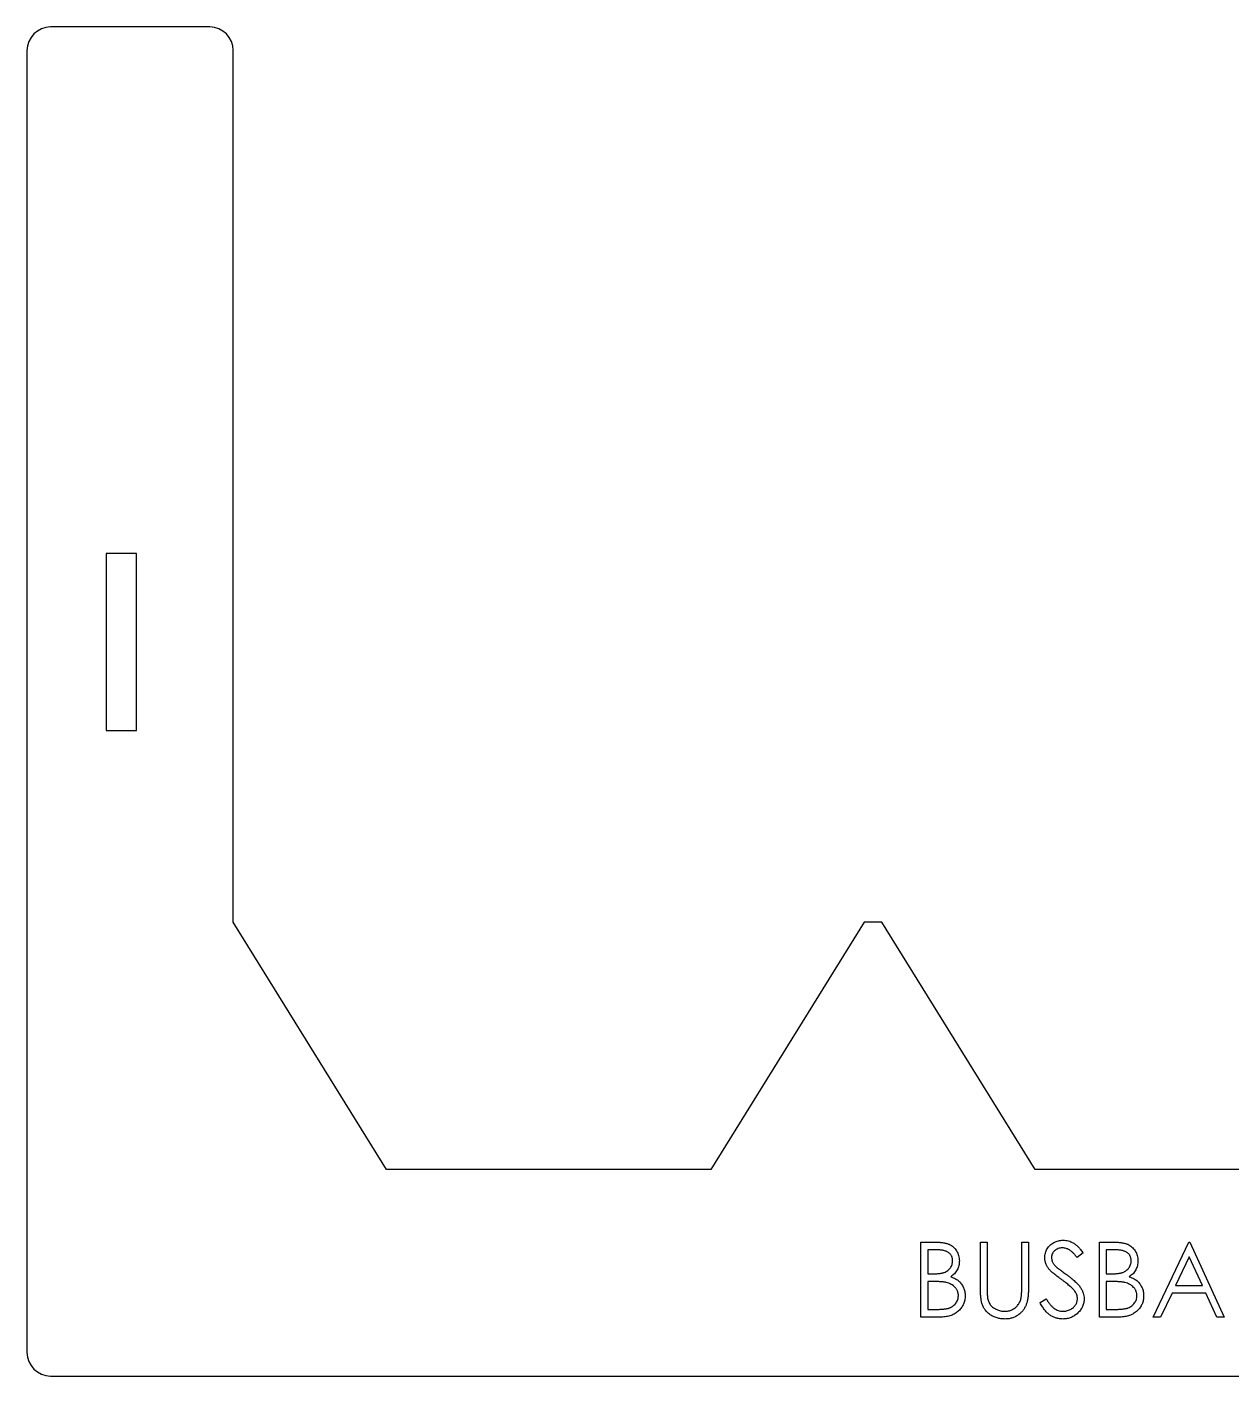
# Paper-space layout '_Front' of a CAD drawing. Header units: millimetres. Extents: x -199 to 199, y -125 to 104.
# Drawn here: x -198.5 to 5.7, y -124.5 to 104.3 of the extents above; entities that cross this region are included whole.
import ezdxf

# ---------------------------------------------------------------- set-up
doc = ezdxf.new("R2010")
doc.units = ezdxf.units.MM

psp = doc.layouts.new('_Front')

# ---------------------------------------------------------------- linework, layer by layer
at = {"color": 7, "linetype": 'Continuous', "lineweight": 25}
for p, q in [((-167.5, 104.3), (-194.5, 104.3)), ((-198.5, 100.3), (-198.5, -120.5)), ((-163.5, -47.5), (-163.5, 100.3)), ((-185.05, 15), (-185.05, -15)), ((-179.95, 15), (-185.05, 15)), ((-179.95, -15), (-179.95, 15)), ((-185.05, -15), (-179.95, -15)), ((-137.5, -89.5), (-163.5, -47.5)), ((-56.5, -47.5), (-82.5, -89.5)), ((-53.5, -47.5), (-56.5, -47.5)), ((-27.5, -89.5), (-53.5, -47.5)), ((-82.5, -89.5), (-137.5, -89.5)), ((27.5, -89.5), (-27.5, -89.5)), ((-46.87, -101.8), (-44.39, -101.8)), ((-46.87, -114.5), (-46.87, -101.8)), ((-36.78, -101.8), (-35.64, -101.8)), ((-36.78, -109.47), (-36.78, -101.8)), ((-35.64, -101.8), (-35.64, -109.41)), ((-29.78, -101.8), (-28.64, -101.8)), ((-29.78, -109.41), (-29.78, -101.8)), ((-28.64, -101.8), (-28.64, -109.47)), ((-16.59, -101.8), (-14.11, -101.8)), ((-16.59, -114.5), (-16.59, -101.8)), ((-7.47, -114.5), (-1.44, -101.8)), ((-1.44, -101.8), (-1.28, -101.8)), ((-1.28, -101.8), (4.58, -114.5)), ((-45.73, -103.1), (-45.73, -107.17)), ((-44.19, -103.1), (-45.73, -103.1)), ((-19.36, -103.62), (-20.39, -104.41)), ((-15.45, -103.1), (-15.45, -107.17)), ((-13.9, -103.1), (-15.45, -103.1)), ((-1.38, -104.28), (-3.68, -109.13)), ((0.86, -109.13), (-1.38, -104.28)), ((-45.73, -107.17), (-44.97, -107.17)), ((-15.45, -107.17), (-14.68, -107.17)), ((-45.73, -108.48), (-45.73, -113.2)), ((-44.98, -108.48), (-45.73, -108.48)), ((-15.45, -108.48), (-15.45, -113.2)), ((-14.69, -108.48), (-15.45, -108.48)), ((-3.68, -109.13), (0.86, -109.13)), ((-26.68, -112.05), (-25.61, -111.41)), ((-4.29, -110.43), (-6.23, -114.5)), ((1.46, -110.43), (-4.29, -110.43)), ((3.34, -114.5), (1.46, -110.43)), ((-45.73, -113.2), (-44.11, -113.2)), ((-15.45, -113.2), (-13.82, -113.2)), ((-43.44, -114.5), (-46.87, -114.5)), ((-13.15, -114.5), (-16.59, -114.5)), ((-6.23, -114.5), (-7.47, -114.5)), ((4.58, -114.5), (3.34, -114.5)), ((-194.5, -124.5), (194.5, -124.5))]:
    psp.add_line(p, q, dxfattribs=at)
for centre, start, end in [((-194.5, 100.3), 90, 180), ((-167.5, 100.3), 0, 90), ((-194.5, -120.5), 180, 270)]:
    psp.add_arc(centre, 4, start, end, dxfattribs=at)
for points, knots in [([(-44.39, -101.8), (-44.27, -101.8), (-44.04, -101.8), (-43.7, -101.82), (-43.38, -101.85), (-43.08, -101.89), (-42.8, -101.94), (-42.54, -102), (-42.31, -102.07), (-42.03, -102.19), (-41.71, -102.36), (-41.37, -102.61), (-41.07, -102.92), (-40.82, -103.27), (-40.61, -103.66), (-40.47, -104.07), (-40.37, -104.5), (-40.36, -104.8), (-40.36, -104.95)], [0, 0, 0, 0, 0.062594, 0.121323, 0.17668, 0.228365, 0.276868, 0.321879, 0.364099, 0.403356, 0.477968, 0.550535, 0.623584, 0.698175, 0.773354, 0.847281, 0.922818, 1, 1, 1, 1]), ([(-25.87, -104.44), (-25.86, -104.3), (-25.85, -104.04), (-25.77, -103.65), (-25.65, -103.28), (-25.47, -102.93), (-25.25, -102.61), (-24.99, -102.32), (-24.68, -102.07), (-24.33, -101.86), (-23.96, -101.69), (-23.57, -101.56), (-23.16, -101.49), (-22.88, -101.48), (-22.74, -101.47)], [0, 0, 0, 0, 0.083785, 0.16578, 0.24628, 0.327461, 0.408797, 0.489715, 0.571376, 0.655523, 0.741019, 0.826547, 0.911989, 1, 1, 1, 1]), ([(-22.87, -102.78), (-23, -102.78), (-23.25, -102.79), (-23.61, -102.88), (-23.93, -103.03), (-24.21, -103.23), (-24.44, -103.47), (-24.61, -103.75), (-24.71, -104.06), (-24.72, -104.28), (-24.73, -104.38)], [0, 0, 0, 0, 0.1430731, 0.275903, 0.4023709, 0.5284136, 0.6503564, 0.7658951, 0.8807741, 1, 1, 1, 1]), ([(-20.39, -104.41), (-20.45, -104.32), (-20.57, -104.17), (-20.75, -103.95), (-20.92, -103.76), (-21.09, -103.59), (-21.25, -103.43), (-21.4, -103.3), (-21.55, -103.19), (-21.73, -103.07), (-21.96, -102.95), (-22.25, -102.85), (-22.55, -102.79), (-22.76, -102.78), (-22.87, -102.78)], [0, 0, 0, 0, 0.098469, 0.189629, 0.274184, 0.352183, 0.423199, 0.488551, 0.548473, 0.60144, 0.701198, 0.799592, 0.898545, 1, 1, 1, 1]), ([(-22.74, -101.47), (-22.59, -101.48), (-22.29, -101.49), (-21.85, -101.58), (-21.43, -101.73), (-21.09, -101.89), (-20.83, -102.06), (-20.63, -102.21), (-20.42, -102.39), (-20.21, -102.59), (-20, -102.81), (-19.79, -103.06), (-19.57, -103.33), (-19.43, -103.53), (-19.36, -103.62)], [0, 0, 0, 0, 0.107233, 0.213252, 0.31883, 0.426794, 0.483646, 0.543604, 0.608308, 0.677127, 0.750686, 0.828713, 0.91219, 1, 1, 1, 1]), ([(-14.11, -101.8), (-13.99, -101.8), (-13.75, -101.8), (-13.41, -101.82), (-13.09, -101.85), (-12.79, -101.89), (-12.52, -101.94), (-12.26, -102), (-12.02, -102.07), (-11.74, -102.19), (-11.43, -102.36), (-11.08, -102.61), (-10.79, -102.92), (-10.53, -103.27), (-10.33, -103.66), (-10.18, -104.07), (-10.09, -104.5), (-10.08, -104.8), (-10.07, -104.95)], [0, 0, 0, 0, 0.062594, 0.121323, 0.17668, 0.228365, 0.276868, 0.321879, 0.364099, 0.403356, 0.477968, 0.550535, 0.623584, 0.698175, 0.773354, 0.847281, 0.922818, 1, 1, 1, 1]), ([(-44.97, -107.17), (-44.85, -107.17), (-44.64, -107.17), (-44.32, -107.16), (-44.03, -107.14), (-43.77, -107.12), (-43.52, -107.08), (-43.3, -107.04), (-43.1, -106.99), (-42.87, -106.91), (-42.61, -106.8), (-42.33, -106.62), (-42.08, -106.4), (-41.88, -106.16), (-41.71, -105.88), (-41.59, -105.59), (-41.51, -105.29), (-41.5, -105.08), (-41.5, -104.97)], [0, 0, 0, 0, 0.072301, 0.1397, 0.202289, 0.2606, 0.31319, 0.361739, 0.405706, 0.44554, 0.518832, 0.589778, 0.658867, 0.72843, 0.797283, 0.864815, 0.931364, 1, 1, 1, 1]), ([(-41.5, -104.97), (-41.5, -104.9), (-41.5, -104.76), (-41.54, -104.56), (-41.59, -104.37), (-41.65, -104.19), (-41.75, -104.02), (-41.86, -103.87), (-41.99, -103.73), (-42.14, -103.6), (-42.32, -103.48), (-42.51, -103.38), (-42.74, -103.29), (-42.98, -103.22), (-43.25, -103.17), (-43.54, -103.13), (-43.85, -103.11), (-44.07, -103.1), (-44.19, -103.1)], [0, 0, 0, 0, 0.057003, 0.111818, 0.164402, 0.21587, 0.266841, 0.317479, 0.369902, 0.4234, 0.479718, 0.539241, 0.602431, 0.67103, 0.744485, 0.823454, 0.90874, 1, 1, 1, 1]), ([(-40.36, -104.95), (-40.36, -105.09), (-40.37, -105.36), (-40.45, -105.77), (-40.56, -106.15), (-40.72, -106.51), (-40.94, -106.85), (-41.18, -107.15), (-41.49, -107.42), (-41.71, -107.57), (-41.83, -107.65)], [0, 0, 0, 0, 0.130569, 0.256581, 0.380552, 0.503623, 0.625739, 0.747549, 0.871766, 1, 1, 1, 1]), ([(-25.16, -106.37), (-25.21, -106.3), (-25.32, -106.15), (-25.47, -105.92), (-25.59, -105.68), (-25.69, -105.44), (-25.77, -105.2), (-25.83, -104.95), (-25.86, -104.7), (-25.87, -104.52), (-25.87, -104.44)], [0, 0, 0, 0, 0.133507, 0.262559, 0.388264, 0.512667, 0.633722, 0.755394, 0.877553, 1, 1, 1, 1]), ([(-24.73, -104.38), (-24.73, -104.45), (-24.72, -104.59), (-24.68, -104.79), (-24.63, -104.99), (-24.55, -105.19), (-24.44, -105.39), (-24.29, -105.6), (-24.11, -105.81), (-23.97, -105.95), (-23.89, -106.03)], [0, 0, 0, 0, 0.1072852, 0.2147459, 0.3229386, 0.4341162, 0.5534123, 0.686073, 0.834256, 1, 1, 1, 1]), ([(-14.68, -107.17), (-14.57, -107.17), (-14.35, -107.17), (-14.04, -107.16), (-13.75, -107.14), (-13.48, -107.12), (-13.24, -107.08), (-13.02, -107.04), (-12.82, -106.99), (-12.59, -106.91), (-12.32, -106.8), (-12.05, -106.62), (-11.8, -106.4), (-11.59, -106.16), (-11.42, -105.88), (-11.3, -105.59), (-11.22, -105.29), (-11.22, -105.08), (-11.21, -104.97)], [0, 0, 0, 0, 0.072301, 0.1397003, 0.2022885, 0.2605995, 0.3131903, 0.3617389, 0.4057065, 0.44554, 0.518832, 0.5897782, 0.6588675, 0.7284305, 0.7972827, 0.8648154, 0.9313638, 1, 1, 1, 1]), ([(-11.21, -104.97), (-11.22, -104.9), (-11.22, -104.76), (-11.25, -104.56), (-11.3, -104.37), (-11.37, -104.19), (-11.46, -104.02), (-11.57, -103.87), (-11.71, -103.73), (-11.86, -103.6), (-12.03, -103.48), (-12.23, -103.38), (-12.45, -103.29), (-12.69, -103.22), (-12.96, -103.17), (-13.25, -103.13), (-13.57, -103.11), (-13.79, -103.1), (-13.9, -103.1)], [0, 0, 0, 0, 0.0570031, 0.1118179, 0.1644024, 0.2158698, 0.2668411, 0.317479, 0.3699021, 0.4234004, 0.4797184, 0.5392415, 0.6024307, 0.6710295, 0.7444848, 0.823454, 0.9087403, 1, 1, 1, 1]), ([(-10.07, -104.95), (-10.08, -105.09), (-10.09, -105.36), (-10.16, -105.77), (-10.28, -106.15), (-10.44, -106.51), (-10.65, -106.85), (-10.9, -107.15), (-11.2, -107.42), (-11.43, -107.57), (-11.54, -107.65)], [0, 0, 0, 0, 0.130569, 0.256581, 0.380552, 0.503623, 0.625739, 0.747549, 0.871766, 1, 1, 1, 1]), ([(-23.08, -108.1), (-23.21, -108), (-23.47, -107.82), (-23.82, -107.55), (-24.14, -107.31), (-24.42, -107.08), (-24.66, -106.87), (-24.87, -106.69), (-25.03, -106.53), (-25.12, -106.42), (-25.16, -106.37)], [0, 0, 0, 0, 0.181535, 0.347082, 0.495568, 0.628357, 0.74552, 0.845831, 0.930782, 1, 1, 1, 1]), ([(-23.89, -106.03), (-23.86, -106.05), (-23.8, -106.11), (-23.68, -106.21), (-23.52, -106.32), (-23.32, -106.47), (-23.09, -106.64), (-22.82, -106.84), (-22.52, -107.06), (-22.3, -107.21), (-22.18, -107.29)], [0, 0, 0, 0, 0.052594, 0.124952, 0.218094, 0.333502, 0.468789, 0.624938, 0.801683, 1, 1, 1, 1]), ([(-22.18, -107.29), (-22.05, -107.39), (-21.78, -107.58), (-21.4, -107.88), (-21.06, -108.16), (-20.75, -108.44), (-20.47, -108.71), (-20.22, -108.97), (-20.01, -109.22), (-19.78, -109.54), (-19.55, -109.93), (-19.34, -110.42), (-19.22, -110.9), (-19.2, -111.23), (-19.19, -111.39)], [0, 0, 0, 0, 0.096972, 0.187773, 0.272396, 0.351321, 0.424335, 0.491909, 0.554233, 0.611268, 0.716348, 0.81454, 0.908495, 1, 1, 1, 1]), ([(-42.6, -108.63), (-42.66, -108.61), (-42.8, -108.59), (-43.01, -108.56), (-43.26, -108.53), (-43.54, -108.51), (-43.86, -108.49), (-44.2, -108.49), (-44.58, -108.48), (-44.84, -108.48), (-44.98, -108.48)], [0, 0, 0, 0, 0.079306, 0.171953, 0.277057, 0.394731, 0.526177, 0.671345, 0.829285, 1, 1, 1, 1]), ([(-40.52, -110.9), (-40.52, -110.83), (-40.52, -110.69), (-40.55, -110.5), (-40.6, -110.31), (-40.65, -110.13), (-40.74, -109.95), (-40.83, -109.78), (-40.94, -109.62), (-41.12, -109.41), (-41.37, -109.17), (-41.74, -108.94), (-42.15, -108.75), (-42.45, -108.67), (-42.6, -108.63)], [0, 0, 0, 0, 0.060287, 0.119602, 0.177503, 0.235143, 0.292133, 0.350871, 0.410098, 0.470732, 0.594829, 0.722579, 0.856691, 1, 1, 1, 1]), ([(-41.83, -107.65), (-41.68, -107.7), (-41.41, -107.81), (-41.03, -108), (-40.7, -108.2), (-40.42, -108.42), (-40.19, -108.66), (-39.98, -108.92), (-39.8, -109.21), (-39.65, -109.52), (-39.53, -109.84), (-39.44, -110.18), (-39.39, -110.53), (-39.39, -110.77), (-39.38, -110.9)], [0, 0, 0, 0, 0.106057, 0.202914, 0.2903, 0.370223, 0.446384, 0.521397, 0.598291, 0.676142, 0.755529, 0.834887, 0.916646, 1, 1, 1, 1]), ([(-36.55, -112.15), (-36.57, -112.08), (-36.61, -111.93), (-36.65, -111.69), (-36.69, -111.41), (-36.72, -111.09), (-36.75, -110.74), (-36.76, -110.35), (-36.78, -109.92), (-36.78, -109.63), (-36.78, -109.47)], [0, 0, 0, 0, 0.07813, 0.169465, 0.274335, 0.39211, 0.523687, 0.668365, 0.827132, 1, 1, 1, 1]), ([(-35.64, -109.41), (-35.64, -109.52), (-35.64, -109.72), (-35.64, -110.01), (-35.63, -110.27), (-35.63, -110.5), (-35.62, -110.69), (-35.61, -110.86), (-35.6, -110.99), (-35.59, -111.07), (-35.59, -111.1)], [0, 0, 0, 0, 0.191079, 0.362605, 0.516099, 0.650038, 0.765977, 0.862374, 0.940842, 1, 1, 1, 1]), ([(-28.64, -109.47), (-28.64, -109.61), (-28.64, -109.88), (-28.65, -110.27), (-28.68, -110.65), (-28.71, -111), (-28.76, -111.34), (-28.81, -111.65), (-28.88, -111.95), (-28.96, -112.22), (-29.04, -112.48), (-29.16, -112.73), (-29.29, -112.97), (-29.44, -113.21), (-29.61, -113.43), (-29.8, -113.65), (-30.01, -113.86), (-30.24, -114.05), (-30.49, -114.23), (-30.75, -114.39), (-31.03, -114.53), (-31.31, -114.64), (-31.61, -114.72), (-31.92, -114.78), (-32.25, -114.82), (-32.47, -114.82), (-32.58, -114.83)], [0, 0, 0, 0, 0.054858, 0.1070588, 0.1569784, 0.2039923, 0.2484915, 0.2904833, 0.330489, 0.3678859, 0.4038581, 0.4400093, 0.476295, 0.5127923, 0.5504848, 0.5883811, 0.6276453, 0.6679795, 0.7084328, 0.7486023, 0.7890878, 0.8294612, 0.870371, 0.9122142, 0.9555466, 1, 1, 1, 1]), ([(-29.91, -111.38), (-29.89, -111.34), (-29.87, -111.24), (-29.85, -111.07), (-29.82, -110.87), (-29.81, -110.64), (-29.79, -110.38), (-29.78, -110.08), (-29.78, -109.76), (-29.78, -109.53), (-29.78, -109.41)], [0, 0, 0, 0, 0.069835, 0.155621, 0.257802, 0.373811, 0.506402, 0.655564, 0.820079, 1, 1, 1, 1]), ([(-20.79, -110.12), (-20.84, -110.05), (-20.96, -109.9), (-21.17, -109.67), (-21.41, -109.44), (-21.68, -109.19), (-21.98, -108.93), (-22.32, -108.66), (-22.68, -108.38), (-22.94, -108.2), (-23.08, -108.1)], [0, 0, 0, 0, 0.090279, 0.18953, 0.299198, 0.418926, 0.548376, 0.688136, 0.839084, 1, 1, 1, 1]), ([(-12.32, -108.63), (-12.38, -108.61), (-12.51, -108.59), (-12.73, -108.56), (-12.98, -108.53), (-13.26, -108.51), (-13.57, -108.49), (-13.92, -108.49), (-14.29, -108.48), (-14.56, -108.48), (-14.69, -108.48)], [0, 0, 0, 0, 0.079306, 0.171953, 0.277057, 0.394731, 0.526177, 0.671345, 0.829285, 1, 1, 1, 1]), ([(-10.24, -110.9), (-10.24, -110.83), (-10.24, -110.69), (-10.27, -110.5), (-10.31, -110.31), (-10.37, -110.13), (-10.45, -109.95), (-10.55, -109.78), (-10.66, -109.62), (-10.84, -109.41), (-11.09, -109.17), (-11.45, -108.94), (-11.86, -108.75), (-12.16, -108.67), (-12.32, -108.63)], [0, 0, 0, 0, 0.060287, 0.119602, 0.177503, 0.235143, 0.292133, 0.350871, 0.410098, 0.470732, 0.594829, 0.722579, 0.856691, 1, 1, 1, 1]), ([(-11.54, -107.65), (-11.4, -107.7), (-11.12, -107.81), (-10.74, -108), (-10.41, -108.2), (-10.14, -108.42), (-9.9, -108.66), (-9.69, -108.92), (-9.52, -109.21), (-9.37, -109.52), (-9.25, -109.84), (-9.16, -110.18), (-9.11, -110.53), (-9.1, -110.77), (-9.1, -110.9)], [0, 0, 0, 0, 0.106057, 0.202914, 0.2903, 0.370223, 0.446384, 0.521397, 0.598291, 0.676142, 0.755529, 0.834887, 0.916646, 1, 1, 1, 1]), ([(-44.11, -113.2), (-43.99, -113.2), (-43.77, -113.19), (-43.45, -113.18), (-43.15, -113.16), (-42.87, -113.13), (-42.62, -113.1), (-42.39, -113.05), (-42.19, -113), (-41.95, -112.92), (-41.68, -112.79), (-41.4, -112.6), (-41.14, -112.38), (-40.92, -112.12), (-40.75, -111.83), (-40.62, -111.53), (-40.54, -111.22), (-40.53, -111), (-40.52, -110.9)], [0, 0, 0, 0, 0.072502, 0.139739, 0.201795, 0.259822, 0.312206, 0.360773, 0.40454, 0.443698, 0.516841, 0.587874, 0.657965, 0.728969, 0.799308, 0.866636, 0.933116, 1, 1, 1, 1]), ([(-39.38, -110.9), (-39.39, -111.02), (-39.39, -111.26), (-39.44, -111.62), (-39.53, -111.96), (-39.65, -112.29), (-39.81, -112.61), (-40, -112.91), (-40.23, -113.19), (-40.48, -113.46), (-40.77, -113.7), (-41.08, -113.92), (-41.41, -114.1), (-41.77, -114.25), (-42.16, -114.36), (-42.56, -114.44), (-42.99, -114.49), (-43.29, -114.5), (-43.44, -114.5)], [0, 0, 0, 0, 0.0611603, 0.1203346, 0.1781803, 0.2352351, 0.292683, 0.3511862, 0.4104566, 0.4717199, 0.5337612, 0.595739, 0.6578875, 0.7212952, 0.7868225, 0.8546862, 0.925478, 1, 1, 1, 1]), ([(-35.59, -111.1), (-35.57, -111.22), (-35.53, -111.45), (-35.44, -111.78), (-35.31, -112.08), (-35.15, -112.35), (-34.95, -112.59), (-34.71, -112.82), (-34.41, -113.01), (-34.09, -113.19), (-33.73, -113.34), (-33.37, -113.45), (-33.01, -113.51), (-32.77, -113.52), (-32.65, -113.52)], [0, 0, 0, 0, 0.086315, 0.167766, 0.244433, 0.318135, 0.391884, 0.470068, 0.553904, 0.644339, 0.736875, 0.826168, 0.913679, 1, 1, 1, 1]), ([(-32.65, -113.52), (-32.54, -113.52), (-32.34, -113.51), (-32.03, -113.46), (-31.73, -113.38), (-31.44, -113.26), (-31.16, -113.12), (-30.91, -112.95), (-30.68, -112.75), (-30.47, -112.52), (-30.29, -112.27), (-30.13, -112), (-30, -111.7), (-29.94, -111.49), (-29.91, -111.38)], [0, 0, 0, 0, 0.082891, 0.165303, 0.247762, 0.331528, 0.41528, 0.496366, 0.577151, 0.657783, 0.739322, 0.823793, 0.909476, 1, 1, 1, 1]), ([(-22.82, -114.83), (-22.92, -114.82), (-23.11, -114.82), (-23.39, -114.79), (-23.66, -114.74), (-23.93, -114.67), (-24.19, -114.58), (-24.45, -114.47), (-24.7, -114.34), (-24.94, -114.19), (-25.17, -114.01), (-25.4, -113.81), (-25.63, -113.59), (-25.85, -113.33), (-26.07, -113.05), (-26.28, -112.74), (-26.49, -112.41), (-26.62, -112.17), (-26.68, -112.05)], [0, 0, 0, 0, 0.057208, 0.113696, 0.169178, 0.224159, 0.27872, 0.333794, 0.389241, 0.445822, 0.503704, 0.564294, 0.627975, 0.695038, 0.765373, 0.839611, 0.917538, 1, 1, 1, 1]), ([(-25.61, -111.41), (-25.51, -111.57), (-25.32, -111.89), (-25, -112.33), (-24.67, -112.69), (-24.32, -113), (-23.97, -113.23), (-23.6, -113.4), (-23.21, -113.5), (-22.95, -113.52), (-22.82, -113.52)], [0, 0, 0, 0, 0.159004, 0.304646, 0.438547, 0.562322, 0.677433, 0.786897, 0.893611, 1, 1, 1, 1]), ([(-22.82, -113.52), (-22.71, -113.52), (-22.49, -113.51), (-22.16, -113.45), (-21.85, -113.36), (-21.55, -113.23), (-21.27, -113.08), (-21.02, -112.89), (-20.81, -112.67), (-20.64, -112.44), (-20.5, -112.18), (-20.4, -111.92), (-20.34, -111.65), (-20.34, -111.46), (-20.33, -111.37)], [0, 0, 0, 0, 0.091264, 0.18093, 0.270088, 0.360156, 0.448343, 0.532666, 0.613834, 0.693982, 0.772716, 0.849335, 0.923967, 1, 1, 1, 1]), ([(-19.19, -111.39), (-19.19, -111.5), (-19.2, -111.73), (-19.25, -112.06), (-19.33, -112.38), (-19.45, -112.69), (-19.6, -112.99), (-19.79, -113.27), (-20, -113.55), (-20.25, -113.81), (-20.52, -114.04), (-20.8, -114.25), (-21.1, -114.43), (-21.42, -114.57), (-21.75, -114.69), (-22.09, -114.77), (-22.45, -114.82), (-22.7, -114.82), (-22.82, -114.83)], [0, 0, 0, 0, 0.061484, 0.121775, 0.18092, 0.240256, 0.300114, 0.361146, 0.423501, 0.488669, 0.553954, 0.617581, 0.680238, 0.742187, 0.804663, 0.868259, 0.93302, 1, 1, 1, 1]), ([(-20.33, -111.37), (-20.34, -111.27), (-20.35, -111.05), (-20.44, -110.73), (-20.58, -110.42), (-20.72, -110.22), (-20.79, -110.12)], [0, 0, 0, 0, 0.234723, 0.477158, 0.728556, 1, 1, 1, 1]), ([(-13.82, -113.2), (-13.71, -113.2), (-13.48, -113.19), (-13.16, -113.18), (-12.86, -113.16), (-12.59, -113.13), (-12.33, -113.1), (-12.11, -113.05), (-11.9, -113), (-11.67, -112.92), (-11.4, -112.79), (-11.11, -112.6), (-10.86, -112.38), (-10.64, -112.12), (-10.46, -111.83), (-10.33, -111.53), (-10.25, -111.22), (-10.24, -111), (-10.24, -110.9)], [0, 0, 0, 0, 0.0725025, 0.139739, 0.2017951, 0.2598219, 0.312206, 0.3607734, 0.4045403, 0.4436981, 0.5168408, 0.5878743, 0.6579654, 0.7289694, 0.7993077, 0.8666358, 0.9331163, 1, 1, 1, 1]), ([(-9.1, -110.9), (-9.1, -111.02), (-9.11, -111.26), (-9.16, -111.62), (-9.25, -111.96), (-9.37, -112.29), (-9.52, -112.61), (-9.71, -112.91), (-9.94, -113.19), (-10.2, -113.46), (-10.48, -113.7), (-10.79, -113.92), (-11.13, -114.1), (-11.49, -114.25), (-11.87, -114.36), (-12.28, -114.44), (-12.71, -114.49), (-13, -114.5), (-13.15, -114.5)], [0, 0, 0, 0, 0.06116, 0.120335, 0.17818, 0.235235, 0.292683, 0.351186, 0.410457, 0.47172, 0.533761, 0.595739, 0.657888, 0.721295, 0.786823, 0.854686, 0.925478, 1, 1, 1, 1]), ([(-32.58, -114.83), (-32.7, -114.82), (-32.94, -114.82), (-33.3, -114.79), (-33.64, -114.72), (-33.96, -114.65), (-34.28, -114.54), (-34.58, -114.42), (-34.86, -114.27), (-35.13, -114.1), (-35.39, -113.91), (-35.62, -113.7), (-35.83, -113.48), (-36.02, -113.24), (-36.19, -112.99), (-36.33, -112.72), (-36.45, -112.44), (-36.52, -112.25), (-36.55, -112.15)], [0, 0, 0, 0, 0.071175, 0.139644, 0.206317, 0.271373, 0.335418, 0.398076, 0.460608, 0.52297, 0.584716, 0.644895, 0.704291, 0.762998, 0.821087, 0.880104, 0.939388, 1, 1, 1, 1])]:
    psp.add_open_spline(points, degree=3, knots=knots, dxfattribs=at)

doc.saveas('drawing.dxf')
